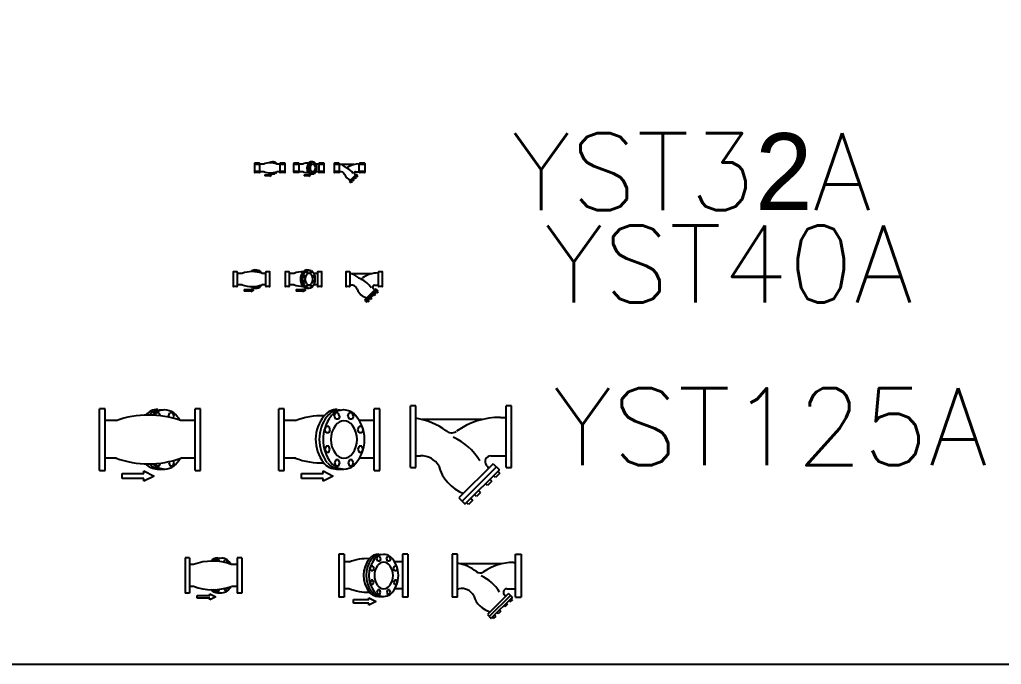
# Model space of a CAD drawing. Extents: x 101553 to 116917, y 3465 to 8824.
# Drawn here: x 110016 to 114007, y 3465 to 6086 of the extents above; entities that cross this region are included whole.
import ezdxf

# ---------------------------------------------------------------- set-up
doc = ezdxf.new("R2010")
doc.units = 0
doc.header["$LTSCALE"] = 200
doc.header["$MEASUREMENT"] = 0
doc.linetypes.add('CONTINUOUS2', pattern=[0])
doc.layers.get('0').update_dxf_attribs({"linetype": 'CONTINUOUS'})
doc.layers.add('biaozhu', color=4, linetype='CONTINUOUS')
doc.layers.add('shebai', color=1, linetype='CONTINUOUS')
doc.styles.get("Standard").update_dxf_attribs({"font": 'txt.shx', "bigfont": 'bigfont.shx'})

# ---------------------------------------------------------------- blocks, each defined once
blk = doc.blocks.new('lk')
at = {"layer": 'shebai', "linetype": 'CONTINUOUS2'}
for p, q in [((0, 12.6), (0, -12.6)), ((16, 10), (0, 10)), ((14, 13.6), (1, 13.6)), ((16, -11.6), (16, 11.6)), ((73.3, 11.6), (74, 11.6)), ((74, -11.6), (74, 11.6)), ((90, 10), (74, 10)), ((89, 13.6), (76, 13.6)), ((90, 12.6), (90, -12.6)), ((16, -10), (0, -10)), ((14, -13.6), (1, -13.6)), ((16, -11.5), (17.4, -11.5)), ((65.5, -18.1), (44.4, -39.2)), ((67.5, -20), (46.4, -41.1)), ((69.1, -22), (48.3, -42.8)), ((62.8, -11.2), (74, -11.2)), ((64.7, -28.8), (63.5, -27.6)), ((65.5, -18.1), (69.1, -21.7)), ((67, -26.5), (65.8, -25.3)), ((69.6, -23.9), (67, -26.5)), ((90, -10), (74, -10)), ((89, -13.6), (76, -13.6)), ((44.4, -39.2), (48, -42.8)), ((50.3, -43.3), (49.1, -42.1)), ((52.9, -40.7), (50.3, -43.3)), ((52.9, -40.7), (51.7, -39.5)), ((55.2, -38.4), (54, -37.2)), ((57.8, -35.8), (55.2, -38.4)), ((57.8, -35.8), (56.6, -34.6)), ((62.1, -31.4), (60.9, -30.2)), ((64.7, -28.8), (62.1, -31.4))]:
    blk.add_line(p, q, dxfattribs=at)
at = {"layer": 'shebai'}
blk.add_line((58.1, 10.1), (18.6, 10.1), dxfattribs=at)
at = {"layer": 'shebai', "linetype": 'CONTINUOUS2'}
for centre, radius, start, end in [((1, 12.6), 1, 90, 180), ((14, 11.6), 2, 360, 90), ((8.3, -27.9), 39.5, 50.4027, 78.6963), ((37.2, 6.7), 5.63, 226, 304), ((73.3, -49.7), 61.4, 89.964, 122.254), ((76, 11.6), 2, 90, 180), ((89, 12.6), 1, 360, 90), ((1, -12.6), 1, 180, 270), ((14, -11.6), 2, 270, 360), ((19.7, -23.2), 11.9, 22.1138, 101.1177), ((53.5, -11.6), 23.8, 197.3167, 258.3256), ((22, -37.1), 40.1, 30.8068, 66.1932), ((62.8, -14.8), 3.52, 90, 217), ((4.7, -59.1), 69.6, 33.3626, 37.3615), ((76, -11.6), 2, 180, 270), ((89, -12.6), 1, 270, 360), ((48.2, -42.7), 0.213, 225, 315)]:
    blk.add_arc(centre, radius, start, end, dxfattribs=at)
blk = doc.blocks.new('jghjg')
at = {"layer": 'shebai', "linetype": 'CONTINUOUS2'}
for p, q in [((0, 12.6), (0, -12.6)), ((16, 10), (0, 10)), ((15, 13.6), (1, 13.6)), ((16, -12.6), (16, 12.6)), ((27.2, 11.4), (16, 11.4)), ((50.3, 14.6), (50.9, 16)), ((52.4, 16), (50.9, 16)), ((52.4, 16), (53.1, 14.3)), ((58.3, 14.1), (59, 16)), ((58.6, 13.4), (58.3, 14.1)), ((60.6, 16), (59, 16)), ((60.6, 16), (61.4, 14.1)), ((61.4, 14.1), (60.8, 12.8)), ((74, 11.4), (65.4, 11.4)), ((74, 12.6), (74, -12.6)), ((90, 10), (74, 10)), ((89, 13.6), (75, 13.6)), ((90, -12.6), (90, 12.6)), ((16, -10), (0, -10)), ((15, -13.6), (1, -13.6)), ((27.2, -11), (16, -11)), ((30.8, -20.1), (43.6, -20.1)), ((30.8, -20.1), (30.8, -23.1)), ((43.6, -23.1), (30.8, -23.1)), ((43.6, -20.1), (43.6, -18.6)), ((43.6, -18.6), (49.6, -21.6)), ((49.6, -21.6), (43.6, -24.6)), ((43.6, -24.6), (43.6, -23.1)), ((50.5, -14.2), (51.1, -15.7)), ((52.7, -15.7), (51.1, -15.7)), ((51.6, -17.4), (56, -17.4)), ((52.7, -15.7), (53.4, -13.9)), ((58.9, -12.9), (58.5, -13.8)), ((58.5, -13.8), (59.3, -15.7)), ((60.8, -15.7), (59.3, -15.7)), ((60.8, -15.7), (61.6, -13.8)), ((61.6, -13.8), (61, -12.4)), ((74, -11), (65.5, -11)), ((90, -10), (74, -10)), ((89, -13.6), (75, -13.6))]:
    blk.add_line(p, q, dxfattribs=at)
for centre, radius, start, end in [((1, 12.6), 1, 90, 180), ((15, 12.6), 1, 360, 90), ((46.4, -41.3), 56, 70.093, 110.2173), ((52, 7.9), 10.1, 91, 137.9772), ((53.9, 7.5), 10.1, 91, 134.884), ((56, 7.6), 10.1, 91, 135.7017), ((55.5, 7.6), 10.1, 56, 89), ((51.6, 3.7), 15.6, 29.8948, 51.8419), ((75, 12.6), 1, 90, 180), ((89, 12.6), 1, 360, 90), ((1, -12.6), 1, 180, 270), ((15, -12.6), 1, 270, 360), ((46.4, 41.8), 56.1, 249.7938, 289.8965), ((51.7, -7.2), 10.1, 219, 225), ((51.8, -7.3), 10.1, 223.5759, 269), ((54, -7.3), 10.1, 223.8477, 269), ((56.2, -7.3), 10.1, 223.4597, 269), ((55.8, -7.3), 10.1, 271, 304), ((46.5, 0.1), 21.8, 313, 328.9502), ((75, -12.6), 1, 180, 270), ((89, -12.6), 1, 270, 360)]:
    blk.add_arc(centre, radius, start, end, dxfattribs=at)
blk = doc.blocks.new('vv')
at = {"layer": 'shebai', "linetype": 'CONTINUOUS2'}
for p, q in [((0, 12.6), (0, -12.6)), ((16, 10), (0, 10)), ((15, 13.6), (1, 13.6)), ((16, -12.6), (16, 12.6)), ((27.2, 11.4), (16, 11.4)), ((44.6, 5.9), (45.3, 7.8)), ((45.3, 4), (44.6, 5.9)), ((46.9, 7.8), (45.3, 7.8)), ((46.9, 4), (45.3, 4)), ((46.9, 7.8), (47.7, 5.9)), ((47.7, 5.9), (46.9, 4)), ((50.1, 14.1), (50.9, 16)), ((51.1, 12.2), (50.3, 14.1)), ((52.4, 16), (50.9, 16)), ((52.7, 12.2), (51.1, 12.2)), ((52.4, 16), (53.2, 14.1)), ((53.4, 14.1), (52.7, 12.2)), ((58.3, 14.1), (59, 16)), ((59.3, 12.2), (58.5, 14.1)), ((60.6, 16), (59, 16)), ((60.8, 12.2), (59.3, 12.2)), ((60.6, 16), (61.4, 14.1)), ((61.6, 14.1), (60.8, 12.2)), ((64.3, 5.9), (65, 7.8)), ((65, 4), (64.3, 5.9)), ((66.6, 7.8), (65, 7.8)), ((66.6, 4), (65, 4)), ((74, 11.4), (65.4, 11.4)), ((66.6, 7.8), (67.3, 5.9)), ((67.3, 5.9), (66.6, 4)), ((74, 12.6), (74, -12.6)), ((90, 10), (74, 10)), ((89, 13.6), (75, 13.6)), ((90, -12.6), (90, 12.6)), ((16, -10), (0, -10)), ((15, -13.6), (1, -13.6)), ((27.2, -11), (16, -11)), ((30.8, -20.1), (30.8, -23.1)), ((30.8, -20.1), (43.6, -20.1)), ((43.6, -23.1), (30.8, -23.1)), ((43.6, -18.6), (49.6, -21.6)), ((43.6, -20.1), (43.6, -18.6)), ((49.6, -21.6), (43.6, -24.6)), ((43.6, -24.6), (43.6, -23.1)), ((45.3, -3.7), (44.6, -5.6)), ((44.6, -5.6), (45.3, -7.5)), ((46.9, -3.7), (45.3, -3.7)), ((46.9, -7.5), (45.3, -7.5)), ((47.7, -5.6), (46.9, -3.7)), ((46.9, -7.5), (47.7, -5.6)), ((51.1, -11.9), (50.3, -13.8)), ((50.3, -13.8), (51.1, -15.7)), ((52.7, -11.9), (51.1, -11.9)), ((52.7, -15.7), (51.1, -15.7)), ((51.6, -17.4), (56, -17.4)), ((53.4, -13.8), (52.7, -11.9)), ((52.7, -15.7), (53.4, -13.8)), ((59.3, -11.9), (58.5, -13.8)), ((58.5, -13.8), (59.3, -15.7)), ((60.8, -11.9), (59.3, -11.9)), ((60.8, -15.7), (59.3, -15.7)), ((61.6, -13.8), (60.8, -11.9)), ((60.8, -15.7), (61.6, -13.8)), ((65, -3.7), (64.3, -5.6)), ((64.3, -5.6), (65, -7.5)), ((66.6, -3.7), (65, -3.7)), ((66.6, -7.5), (65, -7.5)), ((74, -11), (65.5, -11)), ((67.3, -5.6), (66.6, -3.7)), ((66.6, -7.5), (67.3, -5.6)), ((90, -10), (74, -10)), ((89, -13.6), (75, -13.6))]:
    blk.add_line(p, q, dxfattribs=at)
for centre, radius, start, end in [((1, 12.6), 1, 90, 180), ((15, 12.6), 1, 360, 90), ((42, -25.9), 40.1, 87, 112), ((61.6, 0.1), 22.5, 141, 218), ((63.5, 0.2), 22.2, 142, 218), ((66, 0.1), 22.5, 142, 218), ((52, 7.9), 10.1, 91, 141), ((53.9, 7.5), 10.1, 91, 141), ((62.4, 0.1), 14.3, 144, 216), ((56, 7.6), 10.1, 91, 141), ((56, 5), 6.19, 35, 145), ((55.5, 7.6), 10.1, 56, 89), ((49.5, 0.1), 14.3, 324, 36), ((46.5, 0.1), 21.8, 313, 47), ((75, 12.6), 1, 90, 180), ((89, 12.6), 1, 360, 90), ((1, -12.6), 1, 180, 270), ((15, -12.6), 1, 270, 360), ((42, 26.3), 40.1, 248, 273), ((51.7, -7.2), 10.1, 219, 225), ((51.8, -7.3), 10.1, 219, 269), ((54, -7.3), 10.1, 219, 269), ((56.2, -7.3), 10.1, 219, 269), ((56, -4.7), 6.19, 215, 325), ((55.8, -7.3), 10.1, 271, 304), ((75, -12.6), 1, 180, 270), ((89, -12.6), 1, 270, 360)]:
    blk.add_arc(centre, radius, start, end, dxfattribs=at)

msp = doc.modelspace()

# ---------------------------------------------------------------- linework, layer by layer
at = {"layer": 'shebai', "linetype": 'CONTINUOUS2'}
for p, q in [((110883.8, 5058.3), (110883.8, 5003.3)), ((110899.3, 5060.8), (110886.3, 5060.8)), ((110901.8, 5003.3), (110901.8, 5058.3)), ((110921.4, 5054.5), (110901.8, 5054.5)), ((110969.5, 5061.2), (110970.6, 5064.1)), ((110973.9, 5064.1), (110970.6, 5064.1)), ((110973.9, 5064.1), (110975.2, 5060.7)), ((110986.1, 5060.1), (110987.7, 5064.1)), ((110986.6, 5058.7), (110986.1, 5060.1)), ((110990.8, 5064.1), (110987.7, 5064.1)), ((110990.8, 5064.1), (110992.5, 5060.1)), ((110992.5, 5060.1), (110991.4, 5057.6)), ((111015.8, 5054.5), (111001, 5054.5)), ((111015.8, 5058.3), (111015.8, 5003.3)), ((111031.3, 5060.8), (111018.3, 5060.8)), ((111033.8, 5003.3), (111033.8, 5058.3)), ((111095.1, 5058.3), (111095.1, 5003.3)), ((111110.6, 5060.8), (111097.6, 5060.8)), ((111113.1, 5003.3), (111113.1, 5058.3)), ((111132.7, 5054.5), (111113.1, 5054.5)), ((111168.8, 5043.2), (111170.4, 5047.1)), ((111170.4, 5039.2), (111168.8, 5043.2)), ((111173.7, 5047.1), (111170.4, 5047.1)), ((111173.7, 5039.2), (111170.4, 5039.2)), ((111173.7, 5047.1), (111175.2, 5043.2)), ((111175.2, 5043.2), (111173.7, 5039.2)), ((111180.4, 5060.1), (111182, 5064.1)), ((111182.4, 5056.2), (111180.8, 5060.1)), ((111185.2, 5064.1), (111182, 5064.1)), ((111185.7, 5056.2), (111182.4, 5056.2)), ((111185.2, 5064.1), (111186.8, 5060.1)), ((111187.3, 5060.1), (111185.7, 5056.2)), ((111197.4, 5060.1), (111199, 5064.1)), ((111199.4, 5056.2), (111197.9, 5060.1)), ((111202.2, 5064.1), (111199, 5064.1)), ((111202.6, 5056.2), (111199.4, 5056.2)), ((111202.2, 5064.1), (111203.8, 5060.1)), ((111204.3, 5060.1), (111202.6, 5056.2)), ((111209.9, 5043.2), (111211.5, 5047.1)), ((111211.5, 5039.2), (111209.9, 5043.2)), ((111214.7, 5047.1), (111211.5, 5047.1)), ((111214.7, 5039.2), (111211.5, 5039.2)), ((111227.1, 5054.5), (111212.3, 5054.5)), ((111214.7, 5047.1), (111216.3, 5043.2)), ((111216.3, 5043.2), (111214.7, 5039.2)), ((111227.1, 5058.3), (111227.1, 5003.3)), ((111242.6, 5060.8), (111229.6, 5060.8)), ((111245.1, 5003.3), (111245.1, 5058.3)), ((111341.9, 5058.3), (111341.9, 5003.3)), ((111357.4, 5060.8), (111344.4, 5060.8)), ((111359.9, 5003.3), (111359.9, 5058.3)), ((111473.9, 5058.3), (111473.9, 5003.3)), ((111489.4, 5060.8), (111476.4, 5060.8)), ((111491.9, 5003.3), (111491.9, 5058.3)), ((110899.3, 5000.8), (110886.3, 5000.8)), ((110921.4, 5008), (110901.8, 5008)), ((110928.7, 4989), (110955.5, 4989)), ((110928.7, 4989), (110928.7, 4982.7)), ((110955.5, 4989), (110955.5, 4992.1)), ((110955.5, 4992.1), (110968.1, 4985.9)), ((110969.9, 5001.3), (110971.1, 4998.2)), ((110974.3, 4998.2), (110971.1, 4998.2)), ((110972.1, 4994.5), (110981.2, 4994.5)), ((110974.3, 4998.2), (110975.8, 5001.9)), ((110987.3, 5003.9), (110986.5, 5002.1)), ((110986.5, 5002.1), (110988.1, 4998.2)), ((110991.3, 4998.2), (110988.1, 4998.2)), ((110991.3, 4998.2), (110992.9, 5002.1)), ((110992.9, 5002.1), (110991.8, 5005)), ((111015.8, 5008), (111001.1, 5008)), ((111031.3, 5000.8), (111018.3, 5000.8)), ((111110.6, 5000.8), (111097.6, 5000.8)), ((111132.7, 5008), (111113.1, 5008)), ((111140, 4989), (111140, 4982.7)), ((111140, 4989), (111166.8, 4989)), ((111166.8, 4992.1), (111179.4, 4985.9)), ((111166.8, 4989), (111166.8, 4992.1)), ((111170.4, 5023), (111168.8, 5019.1)), ((111168.8, 5019.1), (111170.4, 5015.2)), ((111173.7, 5023), (111170.4, 5023)), ((111173.7, 5015.2), (111170.4, 5015.2)), ((111175.2, 5019.1), (111173.7, 5023)), ((111173.7, 5015.2), (111175.2, 5019.1)), ((111182.4, 5006.1), (111180.8, 5002.1)), ((111180.8, 5002.1), (111182.4, 4998.2)), ((111185.7, 5006.1), (111182.4, 5006.1)), ((111185.7, 4998.2), (111182.4, 4998.2)), ((111183.4, 4994.5), (111192.5, 4994.5)), ((111187.3, 5002.1), (111185.7, 5006.1)), ((111185.7, 4998.2), (111187.3, 5002.1)), ((111199.4, 5006.1), (111197.9, 5002.1)), ((111197.9, 5002.1), (111199.4, 4998.2)), ((111202.6, 5006.1), (111199.4, 5006.1)), ((111202.6, 4998.2), (111199.4, 4998.2)), ((111204.3, 5002.1), (111202.6, 5006.1)), ((111202.6, 4998.2), (111204.3, 5002.1)), ((111211.5, 5023), (111209.9, 5019.1)), ((111209.9, 5019.1), (111211.5, 5015.2)), ((111214.7, 5023), (111211.5, 5023)), ((111214.7, 5015.2), (111211.5, 5015.2)), ((111227.1, 5008), (111212.5, 5008)), ((111216.3, 5019.1), (111214.7, 5023)), ((111214.7, 5015.2), (111216.3, 5019.1)), ((111242.6, 5000.8), (111229.6, 5000.8)), ((111357.4, 5000.8), (111344.4, 5000.8)), ((111359.9, 5006), (111360, 5006)), ((111464.4, 4991.7), (111418.6, 4945.9)), ((111458.5, 5006.6), (111473.9, 5006.6)), ((111464.4, 4991.7), (111472.2, 4984)), ((111489.4, 5000.8), (111476.4, 5000.8)), ((110955.5, 4982.7), (110928.7, 4982.7)), ((110968.1, 4985.9), (110955.5, 4979.6)), ((110955.5, 4979.6), (110955.5, 4982.7)), ((111166.8, 4982.7), (111140, 4982.7)), ((111179.4, 4985.9), (111166.8, 4979.6)), ((111166.8, 4979.6), (111166.8, 4982.7)), ((111468.6, 4987.6), (111422.8, 4941.7)), ((111472.2, 4983.3), (111427, 4938.1)), ((111441.9, 4947.8), (111439.3, 4950.4)), ((111447.5, 4953.4), (111441.9, 4947.8)), ((111447.5, 4953.4), (111444.9, 4956)), ((111456.9, 4962.8), (111454.3, 4965.4)), ((111462.6, 4968.5), (111456.9, 4962.8)), ((111462.6, 4968.5), (111460, 4971.1)), ((111467.5, 4973.4), (111464.9, 4976)), ((111473.2, 4979.1), (111467.5, 4973.4)), ((111473.2, 4979.1), (111470.6, 4981.7)), ((111418.6, 4945.9), (111426.4, 4938.1)), ((111431.3, 4937.1), (111428.6, 4939.7)), ((111436.9, 4942.8), (111431.3, 4937.1)), ((111436.9, 4942.8), (111434.3, 4945.4)), ((111314.1, 3913.7), (111314.1, 3738.7)), ((111336.1, 3913.7), (111314.1, 3913.7)), ((111336.1, 3913.7), (111336.1, 3738.7)), ((111572.1, 3913.7), (111572.1, 3738.7)), ((111594.1, 3913.7), (111572.1, 3913.7)), ((111594.1, 3913.7), (111594.1, 3738.7)), ((111774.7, 3913.7), (111774.7, 3738.7)), ((111796.7, 3913.7), (111774.7, 3913.7)), ((111796.7, 3738.7), (111796.7, 3913.7)), ((112032.7, 3738.7), (112032.7, 3913.7)), ((112032.7, 3913.7), (112054.7, 3913.7)), ((112054.7, 3913.7), (112054.7, 3738.7)), ((110689.1, 3898.1), (110689.1, 3754.3)), ((110707.2, 3898.1), (110689.1, 3898.1)), ((110707.2, 3898.1), (110707.2, 3754.3)), ((110724.1, 3871.5), (110707.2, 3871.5)), ((110816.2, 3884.3), (110818.5, 3889.8)), ((110824.6, 3889.8), (110818.5, 3889.8)), ((110824.6, 3889.8), (110827.3, 3883.3)), ((110848, 3882.3), (110851, 3889.8)), ((110849.1, 3879.5), (110848, 3882.3)), ((110857.2, 3889.8), (110851, 3889.8)), ((110857.2, 3889.8), (110860.3, 3882.3)), ((110860.3, 3882.3), (110858.2, 3877.3)), ((110901, 3871.5), (110876.6, 3871.5)), ((110901, 3898.1), (110901, 3754.3)), ((110919.1, 3898.1), (110901, 3898.1)), ((110919.1, 3898.1), (110919.1, 3754.3)), ((111356.7, 3881.4), (111336.1, 3881.4)), ((111467.9, 3894.4), (111471.6, 3903.6)), ((111472.7, 3885.3), (111469, 3894.4)), ((111479.1, 3903.6), (111471.6, 3903.6)), ((111480.2, 3885.3), (111472.7, 3885.3)), ((111479.1, 3903.6), (111482.8, 3894.4)), ((111483.9, 3894.4), (111480.2, 3885.3)), ((111507.5, 3894.4), (111511.3, 3903.6)), ((111512.4, 3885.3), (111508.7, 3894.4)), ((111518.7, 3903.6), (111511.3, 3903.6)), ((111519.8, 3885.3), (111512.4, 3885.3)), ((111518.7, 3903.6), (111522.5, 3894.4)), ((111523.6, 3894.4), (111519.8, 3885.3)), ((111572.1, 3881.4), (111542.3, 3881.4)), ((112023.9, 3879.6), (112032.7, 3879.6)), ((111440.9, 3854.8), (111444.7, 3864)), ((111444.7, 3845.7), (111440.9, 3854.8)), ((111452.2, 3864), (111444.7, 3864)), ((111452.2, 3845.7), (111444.7, 3845.7)), ((111452.2, 3864), (111455.9, 3854.8)), ((111455.9, 3854.8), (111452.2, 3845.7)), ((111536.7, 3854.8), (111540.4, 3864)), ((111540.4, 3845.7), (111536.7, 3854.8)), ((111547.9, 3864), (111540.4, 3864)), ((111547.9, 3845.7), (111540.4, 3845.7)), ((111547.9, 3864), (111551.6, 3854.8)), ((111551.6, 3854.8), (111547.9, 3845.7)), ((111444.7, 3807.9), (111440.9, 3798.7)), ((111440.9, 3798.7), (111444.7, 3789.6)), ((111452.2, 3807.9), (111444.7, 3807.9)), ((111455.9, 3798.7), (111452.2, 3807.9)), ((111452.2, 3789.6), (111455.9, 3798.7)), ((111540.4, 3807.9), (111536.7, 3798.7)), ((111536.7, 3798.7), (111540.4, 3789.6)), ((111547.9, 3807.9), (111540.4, 3807.9)), ((111551.6, 3798.7), (111547.9, 3807.9)), ((111547.9, 3789.6), (111551.6, 3798.7)), ((110707.2, 3754.3), (110689.1, 3754.3)), ((110724.1, 3782.3), (110707.2, 3782.3)), ((110789.4, 3751.9), (110813.5, 3739.9)), ((110789.4, 3745.9), (110789.4, 3751.9)), ((110817, 3769.5), (110819.4, 3763.6)), ((110825.5, 3763.6), (110819.4, 3763.6)), ((110821.2, 3756.4), (110838.7, 3756.4)), ((110825.5, 3763.6), (110828.4, 3770.6)), ((110850.3, 3774.5), (110848.9, 3771.1)), ((110848.9, 3771.1), (110852, 3763.6)), ((110858.1, 3763.6), (110852, 3763.6)), ((110858.1, 3763.6), (110861.2, 3771.1)), ((110861.2, 3771.1), (110858.9, 3776.6)), ((110901, 3782.3), (110876.9, 3782.3)), ((110919.1, 3754.3), (110901, 3754.3)), ((111356.7, 3772.7), (111336.1, 3772.7)), ((111452.2, 3789.6), (111444.7, 3789.6)), ((111472.7, 3768.3), (111469, 3759.1)), ((111469, 3759.1), (111472.7, 3749.9)), ((111480.2, 3768.3), (111472.7, 3768.3)), ((111483.9, 3759.1), (111480.2, 3768.3)), ((111480.2, 3749.9), (111483.9, 3759.1)), ((111512.4, 3768.3), (111508.7, 3759.1)), ((111508.7, 3759.1), (111512.4, 3749.9)), ((111519.8, 3768.3), (111512.4, 3768.3)), ((111523.6, 3759.1), (111519.8, 3768.3)), ((111519.8, 3749.9), (111523.6, 3759.1)), ((111547.9, 3789.6), (111540.4, 3789.6)), ((111572.1, 3772.7), (111542.7, 3772.7)), ((111796.7, 3772.8), (111802.4, 3772.8)), ((112003.4, 3753.2), (111917.9, 3667.7)), ((111997.3, 3772.8), (112032.7, 3772.8)), ((112003.4, 3753.2), (112017.9, 3738.7)), ((110738.1, 3745.9), (110789.4, 3745.9)), ((110738.1, 3733.9), (110738.1, 3745.9)), ((110789.4, 3733.9), (110738.1, 3733.9)), ((110813.5, 3739.9), (110789.4, 3727.9)), ((110789.4, 3727.9), (110789.4, 3733.9)), ((111336.1, 3738.7), (111314.1, 3738.7)), ((111373.8, 3713.8), (111373.8, 3728.5)), ((111373.8, 3728.5), (111436.2, 3728.5)), ((111436.2, 3713.8), (111373.8, 3713.8)), ((111436.2, 3735.8), (111465.6, 3721.1)), ((111436.2, 3728.5), (111436.2, 3735.8)), ((111465.6, 3721.1), (111436.2, 3706.5)), ((111436.2, 3706.5), (111436.2, 3713.8)), ((111480.2, 3749.9), (111472.7, 3749.9)), ((111474.9, 3741.3), (111496.3, 3741.3)), ((111519.8, 3749.9), (111512.4, 3749.9)), ((111594.1, 3738.7), (111572.1, 3738.7)), ((111796.7, 3738.7), (111774.7, 3738.7)), ((112011.2, 3745.4), (111925.7, 3659.9)), ((112017.9, 3737.4), (111933.7, 3653.2)), ((112000, 3709.8), (111995.1, 3714.6)), ((112009.3, 3719), (112004.4, 3723.9)), ((112019.8, 3729.6), (112009.3, 3719)), ((112019.8, 3729.6), (112015, 3734.5)), ((112032.7, 3738.7), (112054.7, 3738.7)), ((111961.3, 3671.1), (111956.5, 3676)), ((111971.9, 3681.7), (111961.3, 3671.1)), ((111971.9, 3681.7), (111967, 3686.6)), ((111989.4, 3699.2), (111984.5, 3704.1)), ((112000, 3709.8), (111989.4, 3699.2)), ((111917.9, 3667.7), (111932.4, 3653.2)), ((111941.5, 3651.3), (111936.6, 3656.1)), ((111952.1, 3661.8), (111941.5, 3651.3)), ((111952.1, 3661.8), (111947.2, 3666.7))]:
    msp.add_line(p, q, dxfattribs=at)
at = {"layer": 'shebai'}
for p, q in [((111448.3, 5053), (111362.5, 5053)), ((111627.6, 4515.9), (111605.6, 4515.9)), ((111605.6, 4265.9), (111605.6, 4515.7)), ((111627.6, 4265.9), (111627.6, 4515.9)), ((112015.6, 4515.8), (111993.6, 4515.8)), ((111993.6, 4265.8), (111993.6, 4515.6)), ((112015.6, 4265.8), (112015.6, 4515.8)), ((110363.4, 4503.4), (110341.4, 4503.4)), ((110341.4, 4253.4), (110341.4, 4503.2)), ((110363.4, 4253.4), (110363.4, 4503.4)), ((110567.4, 4477.9), (110571.2, 4487.2)), ((110581.8, 4487.2), (110571.2, 4487.2)), ((110581.8, 4487.2), (110586.3, 4476.1)), ((110621.8, 4474.4), (110627, 4487.2)), ((110623.7, 4469.7), (110621.8, 4474.4)), ((110637.5, 4487.2), (110627, 4487.2)), ((110637.5, 4487.2), (110642.8, 4474.4)), ((110642.8, 4474.4), (110639.3, 4465.9)), ((110751.4, 4503.4), (110729.4, 4503.4)), ((110729.4, 4253.4), (110729.4, 4503.2)), ((110751.4, 4253.4), (110751.4, 4503.4)), ((111092.1, 4503.5), (111070.1, 4503.5)), ((111070.1, 4253.5), (111070.1, 4503.3)), ((111092.1, 4253.5), (111092.1, 4503.5)), ((111294.7, 4474.4), (111300, 4487.2)), ((111301.5, 4461.5), (111296.3, 4474.4)), ((111310.5, 4487.2), (111300, 4487.2)), ((111310.5, 4487.2), (111315.7, 4474.4)), ((111317.3, 4474.4), (111312.1, 4461.5)), ((111350.5, 4474.4), (111355.7, 4487.2)), ((111357.3, 4461.5), (111352.1, 4474.4)), ((111366.2, 4487.2), (111355.7, 4487.2)), ((111366.2, 4487.2), (111371.5, 4474.4)), ((111373.1, 4474.4), (111367.8, 4461.5)), ((111480.1, 4503.5), (111458.1, 4503.5)), ((111458.1, 4253.5), (111458.1, 4503.3)), ((111480.1, 4253.5), (111480.1, 4503.5)), ((110409.8, 4456), (110363.4, 4456)), ((110729.4, 4456), (110670.7, 4456)), ((111138.5, 4456), (111092.1, 4456)), ((111256.9, 4418.7), (111262.1, 4431.5)), ((111272.7, 4431.5), (111262.1, 4431.5)), ((111272.7, 4431.5), (111277.9, 4418.7)), ((111312.1, 4461.5), (111301.5, 4461.5)), ((111367.8, 4461.5), (111357.3, 4461.5)), ((111391.5, 4418.7), (111396.7, 4431.5)), ((111407.2, 4431.5), (111396.7, 4431.5)), ((111458.1, 4456), (111399.4, 4456)), ((111407.2, 4431.5), (111412.5, 4418.7)), ((111896.5, 4460.1), (111653.2, 4460.1)), ((111970.5, 4469), (111993.6, 4469)), ((111262.1, 4405.8), (111256.9, 4418.7)), ((111272.7, 4405.8), (111262.1, 4405.8)), ((111277.9, 4418.7), (111272.7, 4405.8)), ((111396.7, 4405.8), (111391.5, 4418.7)), ((111407.2, 4405.8), (111396.7, 4405.8)), ((111412.5, 4418.7), (111407.2, 4405.8)), ((111262.1, 4352.7), (111256.9, 4339.8)), ((111272.7, 4352.7), (111262.1, 4352.7)), ((111277.9, 4339.8), (111272.7, 4352.7)), ((111396.7, 4352.7), (111391.5, 4339.8)), ((111407.2, 4352.7), (111396.7, 4352.7)), ((111412.5, 4339.8), (111407.2, 4352.7)), ((111256.9, 4339.8), (111262.1, 4326.9)), ((111272.7, 4326.9), (111262.1, 4326.9)), ((111272.7, 4326.9), (111277.9, 4339.8)), ((111391.5, 4339.8), (111396.7, 4326.9)), ((111407.2, 4326.9), (111396.7, 4326.9)), ((111407.2, 4326.9), (111412.5, 4339.8)), ((111627.6, 4312.6), (111646.2, 4312.6)), ((111931.5, 4312.6), (111993.6, 4312.6)), ((110409.8, 4303.3), (110363.4, 4303.3)), ((110568.7, 4281.4), (110572.8, 4271.2)), ((110583.4, 4271.2), (110572.8, 4271.2)), ((110583.4, 4271.2), (110588.3, 4283.3)), ((110625.7, 4289.9), (110623.4, 4284.1)), ((110623.4, 4284.1), (110628.6, 4271.2)), ((110639.1, 4271.2), (110628.6, 4271.2)), ((110639.1, 4271.2), (110644.4, 4284.1)), ((110644.4, 4284.1), (110640.5, 4293.6)), ((110729.4, 4303.3), (110671.2, 4303.3)), ((111138.5, 4303.3), (111092.1, 4303.3)), ((111301.5, 4297), (111296.3, 4284.1)), ((111296.3, 4284.1), (111301.5, 4271.2)), ((111312.1, 4297), (111301.5, 4297)), ((111312.1, 4271.2), (111301.5, 4271.2)), ((111317.3, 4284.1), (111312.1, 4297)), ((111312.1, 4271.2), (111317.3, 4284.1)), ((111357.3, 4297), (111352.1, 4284.1)), ((111352.1, 4284.1), (111357.3, 4271.2)), ((111367.8, 4297), (111357.3, 4297)), ((111367.8, 4271.2), (111357.3, 4271.2)), ((111373.1, 4284.1), (111367.8, 4297)), ((111367.8, 4271.2), (111373.1, 4284.1)), ((111458.1, 4303.3), (111400, 4303.3)), ((111941.5, 4280.7), (111802.4, 4141.6)), ((111941.5, 4280.7), (111965.1, 4257.2)), ((110341.4, 4253.4), (110363.4, 4253.4)), ((110433.7, 4220.4), (110433.7, 4241)), ((110433.7, 4241), (110521.6, 4241)), ((110521.6, 4251.3), (110562.8, 4230.7)), ((110521.6, 4241), (110521.6, 4251.3)), ((110562.8, 4230.7), (110521.6, 4210.1)), ((110575.9, 4259.1), (110605.9, 4259.1)), ((110729.4, 4253.4), (110751.4, 4253.4)), ((111070.1, 4253.5), (111092.1, 4253.5)), ((111162.5, 4220.4), (111162.5, 4241)), ((111162.5, 4241), (111250.3, 4241)), ((111250.3, 4251.3), (111291.5, 4230.7)), ((111250.3, 4241), (111250.3, 4251.3)), ((111291.5, 4230.7), (111250.3, 4210.1)), ((111304.6, 4259.1), (111334.6, 4259.1)), ((111458.1, 4253.5), (111480.1, 4253.5)), ((111605.6, 4265.9), (111627.6, 4265.9)), ((111954.2, 4268.1), (111815, 4128.9)), ((111965.1, 4255.1), (111827.9, 4118)), ((111950.9, 4225.1), (111943, 4233.1)), ((111968.2, 4242.4), (111950.9, 4225.1)), ((111968.2, 4242.4), (111960.2, 4250.3)), ((111993.6, 4265.8), (112015.6, 4265.8)), ((110521.6, 4220.4), (110433.7, 4220.4)), ((110521.6, 4210.1), (110521.6, 4220.4)), ((111250.3, 4220.4), (111162.5, 4220.4)), ((111250.3, 4210.1), (111250.3, 4220.4)), ((111918.7, 4192.9), (111910.7, 4200.8)), ((111935.9, 4210.1), (111918.7, 4192.9)), ((111935.9, 4210.1), (111928, 4218)), ((111873, 4147.2), (111865.1, 4155.1)), ((111890.2, 4164.4), (111873, 4147.2)), ((111890.2, 4164.4), (111882.3, 4172.4)), ((111802.4, 4141.6), (111825.9, 4118)), ((111840.7, 4114.9), (111832.8, 4122.9)), ((111858, 4132.1), (111840.7, 4114.9)), ((111858, 4132.1), (111850, 4140.1)), ((111973.4, 3873.5), (111807.2, 3873.5))]:
    msp.add_line(p, q, dxfattribs=at)
msp.add_lwpolyline([(109967.3, 8824.5), (114221.5, 8824.5), (114221.5, 3465.4), (109967.3, 3465.4)], close=True, dxfattribs=at)
at = {"layer": 'shebai', "linetype": 'CONTINUOUS2'}
for centre, radius, start, end in [((110886.3, 5058.3), 2.5, 90, 180), ((110899.3, 5058.3), 2.5, 360, 90), ((110961.3, 4944.9), 116.7, 70.093, 110.2173), ((110973, 5047.3), 21.1, 91, 137.9772), ((110976.9, 5046.5), 21.1, 91, 134.884), ((110981.4, 5046.6), 21.1, 91, 135.7017), ((110980.3, 5046.6), 21.1, 56, 89), ((110972.5, 5038.9), 32, 29.8072, 52.5957), ((111018.3, 5058.3), 2.5, 90, 180), ((111031.3, 5058.3), 2.5, 360, 90), ((111097.6, 5058.3), 2.5, 90, 180), ((111110.6, 5058.3), 2.5, 360, 90), ((111163.5, 4976.9), 83.5, 87, 112), ((111204.3, 5031.1), 46.8, 141, 218), ((111208.3, 5031.3), 46.3, 142, 218), ((111213.5, 5031.1), 46.9, 142, 218), ((111184.3, 5047.3), 21.1, 91, 141), ((111188.2, 5046.5), 21.1, 91, 141), ((111192.7, 5046.6), 21.1, 91, 141), ((111206, 5031.1), 29.7, 144, 216), ((111192.5, 5041.3), 12.9, 35, 145), ((111191.6, 5046.6), 21.1, 56, 89), ((111179.1, 5031.1), 29.7, 324, 36), ((111172.8, 5031.1), 45.4, 313, 47), ((111229.6, 5058.3), 2.5, 90, 180), ((111242.6, 5058.3), 2.5, 360, 90), ((111344.4, 5058.3), 2.5, 90, 180), ((111357.4, 5058.3), 2.5, 360, 90), ((111340.1, 4970.4), 85.8, 50.4027, 76.6454), ((111402.9, 5045.6), 12.2, 226, 304), ((111370, 4950.5), 87, 30.8068, 66.1932), ((111475.4, 4942.1), 114.1, 90.7765, 124.9225), ((111476.4, 5058.3), 2.5, 90, 180), ((111489.4, 5058.3), 2.5, 360, 90), ((110886.3, 5003.3), 2.5, 180, 270), ((110899.3, 5003.3), 2.5, 270, 360), ((110961.3, 5117.9), 116.9, 249.7938, 289.8965), ((110972.5, 5015.6), 21.1, 223.5759, 269), ((110977.2, 5015.6), 21.1, 223.8477, 269), ((110981.6, 5015.6), 21.1, 223.4597, 269), ((110980.8, 5015.6), 21.1, 271, 304), ((110961.5, 5031.1), 45.4, 313, 328.9502), ((111018.3, 5003.3), 2.5, 180, 270), ((111031.3, 5003.3), 2.5, 270, 360), ((111097.6, 5003.3), 2.5, 180, 270), ((111110.6, 5003.3), 2.5, 270, 360), ((111163.5, 5085.6), 83.5, 248, 273), ((111183.7, 5015.7), 21.1, 219, 225), ((111183.8, 5015.6), 21.1, 219, 269), ((111188.5, 5015.6), 21.1, 219, 269), ((111193, 5015.6), 21.1, 219, 269), ((111192.5, 5021), 12.9, 215, 325), ((111192.1, 5015.6), 21.1, 271, 304), ((111229.6, 5003.3), 2.5, 180, 270), ((111242.6, 5003.3), 2.5, 270, 360), ((111344.4, 5003.3), 2.5, 180, 270), ((111357.4, 5003.3), 2.5, 270, 360), ((111365, 4980.6), 25.9, 22.1138, 101.1177), ((111438.3, 5005.8), 51.7, 197.3167, 258.3256), ((111458.5, 4999), 7.64, 90, 217), ((111332.3, 4902.7), 151.1, 33.3626, 37.3615), ((111476.4, 5003.3), 2.5, 180, 270), ((111489.4, 5003.3), 2.5, 270, 360), ((111471.9, 4983.6), 0.463, 315, 45), ((111426.7, 4938.5), 0.463, 225, 315), ((111477.1, 3864.5), 49.3, 91, 141), ((111486.1, 3862.7), 49.3, 91, 141), ((111496.7, 3862.9), 49.3, 91, 141), ((111494.2, 3862.9), 49.3, 56, 89), ((110800.5, 3661.3), 223.6, 70.093, 110.2173), ((110823, 3857.6), 40.5, 91, 137.9772), ((110830.4, 3856.2), 40.5, 91, 134.884), ((110839.1, 3856.4), 40.5, 91, 135.7017), ((110837, 3856.4), 40.5, 56, 89), ((110821.1, 3840.9), 62.3, 29.8948, 51.8419), ((111428.6, 3700.3), 194.7, 87, 112), ((111523.7, 3826.7), 109.3, 141, 218), ((111532.9, 3827.2), 108.1, 142, 218), ((111545.2, 3826.7), 109.3, 142, 218), ((111496.3, 3850.4), 30.1, 35, 145), ((111450.3, 3826.7), 105.9, 313, 47), ((111763.5, 3696.5), 182.9, 53.0806, 79.5472), ((112024, 3666.5), 213, 90.0215, 124.9225), ((111527.6, 3826.7), 69.3, 144, 216), ((111464.9, 3826.7), 69.4, 324, 36), ((111888.6, 3859.7), 22.8, 226, 304), ((111827.1, 3676.2), 162.3, 30.8068, 66.1932), ((110800.6, 3993), 224.1, 249.7938, 289.8965), ((110822, 3797), 40.5, 223.5759, 269), ((110831.1, 3797), 40.5, 223.8477, 269), ((110839.5, 3797), 40.5, 223.4597, 269), ((110837.9, 3797), 40.5, 271, 304), ((110801, 3826.6), 87, 313, 328.9502), ((111428.6, 3953.8), 194.7, 248, 273), ((111475.6, 3790.8), 49.3, 219, 225), ((111475.9, 3790.6), 49.3, 219, 269), ((111486.9, 3790.6), 49.3, 219, 269), ((111497.2, 3790.6), 49.3, 219, 269), ((111496.3, 3803.1), 30.1, 215, 325), ((111812.8, 3717.7), 56.1, 27.4983, 100.6257), ((111997.3, 3758.5), 14.3, 90, 217), ((111495.3, 3790.6), 49.3, 271, 304), ((111954.7, 3772.3), 96.5, 197.3167, 254.8154), ((111761.8, 3578.8), 282, 35.2836, 37.3615), ((112017.3, 3738.1), 0.864, 315, 45), ((111933, 3653.8), 0.864, 225, 315)]:
    msp.add_arc(centre, radius, start, end, dxfattribs=at)
at = {"layer": 'shebai'}
for centre, radius, start, end in [((110540.4, 4096.2), 382.6, 70.093, 110.2173), ((110579.1, 4432.2), 69.3, 91, 137.9772), ((110591.6, 4429.7), 69.3, 91, 134.884), ((110606.5, 4430.1), 69.3, 91, 135.7017), ((110600.6, 4415.7), 83.8, 59.7698, 87.5656), ((110541.3, 4379.2), 148.9, 31.4375, 47), ((111239.5, 4201.5), 273.7, 87, 112), ((111373.3, 4379.2), 153.6, 141, 218), ((111386.2, 4379.8), 152, 142, 218), ((111403.4, 4379.2), 153.7, 142, 218), ((111307.8, 4432.2), 69.3, 91, 141), ((111320.3, 4429.7), 69.3, 91, 141), ((111335.2, 4430.1), 69.3, 91, 141), ((111331.7, 4430.1), 69.3, 56, 89), ((111270, 4379.2), 148.9, 313, 47), ((111378.8, 4379.2), 97.5, 144, 216), ((111334.6, 4412.5), 42.3, 35, 145), ((111290.5, 4379.2), 97.6, 324, 36), ((111583.8, 4184.4), 284.3, 54.2183, 81.1514), ((111970.6, 4157.1), 312, 90.0215, 124.9225), ((111772.4, 4439.9), 33.4, 226, 304), ((111682.3, 4171.2), 237.7, 30.8068, 66.1932), ((111334.6, 4346), 42.3, 215, 325), ((111650.5, 4232.2), 80.5, 30.286, 93.0775), ((111931.5, 4289.4), 23.2, 90, 217), ((110540.7, 4663.9), 383.6, 249.7938, 289.8965), ((110576.8, 4328.7), 69.3, 223.9645, 225), ((110577.3, 4328.4), 69.3, 223.5759, 269), ((110592.8, 4328.4), 69.3, 223.8477, 269), ((110607.3, 4328.4), 69.3, 223.4597, 269), ((110604.6, 4328.4), 69.3, 271, 304), ((110541.3, 4379.2), 148.9, 313, 328.9502), ((111239.5, 4557.8), 273.7, 248, 273), ((111305.6, 4328.7), 69.3, 219, 225), ((111306, 4328.4), 69.3, 219, 269), ((111321.5, 4328.4), 69.3, 219, 269), ((111336, 4328.4), 69.3, 219, 269), ((111333.3, 4328.4), 69.3, 271, 304), ((111878.9, 4313.8), 164, 194.4503, 249.3473), ((111548.3, 3997.1), 458.8, 35.2836, 37.3615), ((111964.1, 4256.1), 1.41, 315, 45), ((111827, 4119), 1.41, 225, 315)]:
    msp.add_arc(centre, radius, start, end, dxfattribs=at)

# ---------------------------------------------------------------- block references
at = {"linetype": 'Continuous', "xscale": 1.388888888890506, "yscale": 1.388888888888687, "zscale": 1.388888888888889}
for name, p in [('jghjg', (110970.9, 5482.9)), ('vv', (111129.9, 5482.9)), ('lk', (111294.4, 5482.9))]:
    msp.add_blockref(name, p, dxfattribs=at)

# ---------------------------------------------------------------- texts
at = {"layer": 'biaozhu', "char_height": 312.5, "attachment_point": 1}
for s, insert, width in [('YST3{\\f??|b0|i0|c0|p54;2}A', (112015.6, 5624.1), 64185.662), ('YST40A', (112148.2, 5248.7), 64185.66), ('YST125A', (112183.8, 4587.3), 64185.66)]:
    msp.add_mtext(s, dxfattribs=dict(at, insert=insert, width=width))

doc.saveas('drawing.dxf')
